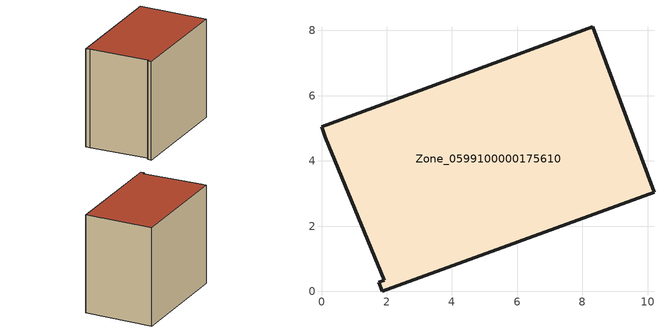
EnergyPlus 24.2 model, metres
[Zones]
Zone_0599100000175610
 floor ground (C_G): 1.87,0 1.76,0.29 1.92,0.34 0.12,4.73 0,5.06 8.32,8.12 10.2,3.05 z0.43
 wall outside (C_F): 1.87,0 10.2,3.05 8.32,8.12 0,5.06 0.12,4.73 1.92,0.34 1.76,0.29 1.87,0 z0.43:8.28
 roof outside (C_R): 1.76,0.29 1.87,0 10.2,3.05 8.32,8.12 0,5.06 0.12,4.73 1.92,0.34 z8.28
[BUILDING]
Pand.0599100000175610: North Axis=0; Terrain=City; Loads Convergence Tolerance Value=0.04; Temperature Convergence Tolerance Value=0.4; Solar Distribution=FullExterior; Maximum Number of Warmup Days=25; Minimum Number of Warmup Days=1
[Site:Location]
Rotterdam.The.Hague.AP_ZH_NLD Design_Conditions: Latitude=51.96; Longitude=4.45; Time Zone=1; Elevation=-4.5
[SITE:GROUNDTEMPERATURE:BUILDINGSURFACE]
18, 18, 18, 18, 18, 18, 18, 18, 18, 18, 18, 18
[MATERIAL] Thermal Absorptance=0.9; Solar Absorptance=0.7; Visible Absorptance=0.7
Name | Roughness | Thickness | Conductivity | Density | Specific Heat
G.TI.1975-1991 | MediumSmooth | 0.15 | 0.288461 | 540 | 1210
F.TI.1975-1991 | Rough | 0.3 | 0.230769 | 1920 | 840
R.TI.1975-1991 | MediumRough | 0.2 | 0.153846 | 1500 | 1000
[CONSTRUCTION]
C_G: G.TI.1975-1991
C_F: F.TI.1975-1991
C_R: R.TI.1975-1991
[ZONE]
Zone_0599100000175610: Type=1; Multiplier=1; Ceiling Height=Autocalculate; Volume=Autocalculate; Floor Area=autocalculate; Part of Total Floor Area=Yes
[ZONEINFILTRATION:DESIGNFLOWRATE]
Infil_Zone_0599100000175610: Zone or ZoneList or Space or SpaceList=Zone_0599100000175610; Schedule=AlwaysOn; Design Flow Rate Calculation Method=Flow/Area; Flow Rate per Floor Area=0.003; Constant Term Coefficient=1; Temperature Term Coefficient=0; Velocity Term Coefficient=0; Velocity Squared Term Coefficient=0
[HVACTEMPLATE:ZONE:IDEALLOADSAIRSYSTEM]
Zone_0599100000175610: Maximum Heating Supply Air Temperature=50; Minimum Cooling Supply Air Temperature=13; Maximum Heating Supply Air Humidity Ratio=0.0156; Minimum Cooling Supply Air Humidity Ratio=0.0077; Heating Limit=NoLimit; Cooling Limit=NoLimit; Dehumidification Control Type=ConstantSensibleHeatRatio; Cooling Sensible Heat Ratio=0.7; Dehumidification Setpoint=60; Humidification Control Type=None; Humidification Setpoint=30; Outdoor Air Method=None; Outdoor Air Flow Rate per Person=0.00944; Outdoor Air Flow Rate per Zone Floor Area=0; Outdoor Air Flow Rate per Zone=0; Demand Controlled Ventilation Type=None; Outdoor Air Economizer Type=NoEconomizer; Heat Recovery Type=None; Sensible Heat Recovery Effectiveness=0.7; Latent Heat Recovery Effectiveness=0.65
[ZONECONTROL:THERMOSTAT]
ThermostatControl_Zone_0599100000175610: Zone or ZoneList=Zone_0599100000175610; Control Type Schedule=DualSetpointControlType; Control 1=Thermostat_Zone_0599100000175610; Temperature Difference Between Cutout And Setpoint=0
[THERMOSTATSETPOINT:DUALSETPOINT]
Thermostat_Zone_0599100000175610: Heating Setpoint Temperature Schedule=HeatingSetpoint_Zone_0599100000175610; Cooling Setpoint Temperature Schedule=CoolingSetpoint_Zone_0599100000175610
[SCHEDULE:COMPACT]
HeatingSetpoint_Zone_0599100000175610: Through: 12/31, For: AllDays, Until: 24:00, 21
CoolingSetpoint_Zone_0599100000175610: Through: 12/31, For: AllDays, Until: 24:00, 24
DualSetpointControlType: Through: 12/31, For: AllDays, Until: 24:00, 4
AlwaysOn: Through: 12/31, For: AllDays, Until: 24:00, 1
